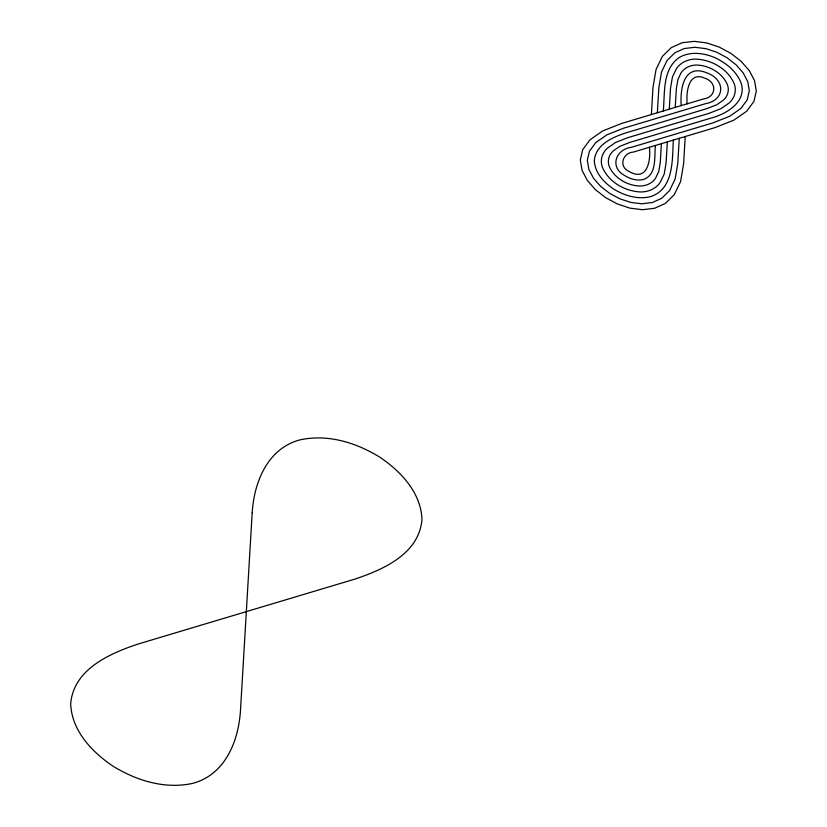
<?xml version="1.0" encoding="UTF-8"?>
<svg xmlns="http://www.w3.org/2000/svg" width="827" height="827" viewBox="0 0 827 827"><rect width="100%" height="100%" fill="white"/><g stroke="black" fill="none" stroke-linecap="round" stroke-linejoin="round"><path stroke-width="1.24" d="M649.464 147.247C650.911 161.534 646.972 182.25 628.654 171.22C618.358 166.341 622.772 152.768 633.42 152.054L715.035 127.606L733.973 120.101L746.719 111.211L753.945 101.38L756.323 91.042L754.544 80.632L749.272 70.595L741.178 61.363L730.944 53.393L719.242 47.098L706.754 42.942L694.153 41.35L682.099 42.766L671.297 47.625L662.386 56.37L656.069 69.437L653.01 87.269L651.397 114.529M655.418 145.469C654.116 156.748 657.207 174.786 643.344 179.521C636.935 181.03 630.298 179.035 624.819 175.634C609.499 167.592 615.288 149.387 631.446 147.289L713.07 122.841L729.683 116.266L740.858 108.471L747.215 99.85L749.314 90.784L747.763 81.656L743.153 72.869L736.071 64.785L727.119 57.797L716.875 52.297L705.938 48.659L694.897 47.273L684.342 48.524L674.863 52.794L667.069 60.464L661.528 71.939L658.85 87.579L657.362 112.741M661.383 143.681L660.266 162.557L658.716 171.634L655.532 178.291A18.091 15.599 2.1 0 1 639.509 186.034C626.99 185.372 614.223 178.125 609.199 166.31A18.091 15.599 2.1 0 1 613.324 150.845L619.837 146.338L629.471 142.523L711.096 118.075C726.561 114.033 747.391 101.628 740.992 82.69C736.216 70.926 725.744 62.697 714.497 57.487C703.095 52.721 689.387 51.15 678.44 57.962C662.262 70.316 664.97 93.006 663.316 110.952M667.348 141.893L666.107 162.867L664.184 174.135L660.204 182.395A22.474 19.383 2.1 0 1 640.253 191.947C624.643 191.099 608.734 182.054 602.418 167.343A22.474 19.383 2.1 0 1 607.473 148.095L615.536 142.492L627.507 137.758L709.121 113.309L721.092 108.575L729.156 102.972A22.474 19.383 2.1 0 0 734.211 83.723C727.905 69.013 711.985 59.978 696.375 59.11A22.474 19.383 2.1 0 0 676.424 68.672L672.454 76.932L670.521 88.2L669.281 109.174M673.312 140.104C672.279 159.962 673.881 189.6 650.053 196.785C637.307 199.648 624.189 195.606 613.345 188.856C603.762 182.322 594.789 172.75 594.324 160.541C595.667 144.642 612.321 137.375 625.532 132.992L707.157 108.544L716.802 104.729L723.305 100.222A18.091 15.599 2.1 0 0 727.44 84.757C722.405 72.941 709.638 65.695 697.12 65.033A18.091 15.599 2.1 0 0 681.107 72.776L677.913 79.433L676.362 88.51L675.245 107.386M679.267 138.326L677.778 163.488L675.101 179.128L669.56 190.592L661.765 198.273L652.286 202.543L641.742 203.793L630.691 202.408L619.754 198.769L609.509 193.27L600.557 186.282L593.476 178.198L588.865 169.401L587.315 160.283L589.424 151.217L595.771 142.595L606.956 134.801L623.568 128.226L705.183 103.778C725.641 100.129 725.341 79.754 707.374 73.065C684.074 63.079 679.939 88.138 681.21 105.598M685.232 136.538L683.619 163.798L680.559 181.63L674.243 194.696L665.342 203.442L654.529 208.301L642.476 209.717L629.874 208.125L617.387 203.969L605.684 197.674L595.45 189.703L587.366 180.472L582.084 170.434L580.306 160.025L582.694 149.687L589.92 139.846L602.656 130.955L621.594 123.45L703.219 99.013C716.699 97.245 717.216 82.245 705.007 78.255C688.26 70.636 686.017 92.665 687.175 103.809M252.183 512.761L240.481 710.486C238.558 741.147 225.171 774.734 192.712 783.365C164.821 789.496 136.176 780.564 112.462 765.823C91.518 751.526 71.856 730.665 70.677 703.984C73.355 669.405 109.557 653.495 138.254 643.995L354.401 579.251C383.108 569.751 419.31 553.832 421.987 519.253C420.809 492.582 401.136 471.721 380.193 457.424C356.489 442.683 327.843 433.751 299.953 439.881C267.493 448.513 254.106 482.1 252.183 512.761"/></g></svg>
